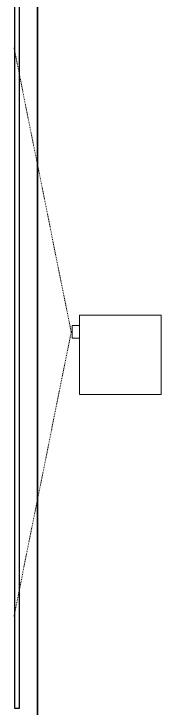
# Model space of a CAD drawing. Header units: millimetres. Extents: x -64292 to 329, y -3854 to 56761.
# Drawn here: x -18408 to -17851, y 28563 to 31188 of the extents above; entities that cross this region are included whole.
import ezdxf

# ---------------------------------------------------------------- set-up
doc = ezdxf.new("R2010")
doc.units = ezdxf.units.MM
doc.header["$MEASUREMENT"] = 0
doc.linetypes.add('Dash', pattern=[6.35, 3.175, -3.175])
doc.layers.add('E-ELEC-EQPM', color=71, linetype='Continuous', lineweight=13)
doc.layers.add('Q-CASE', color=31, linetype='Continuous', lineweight=13)

# ---------------------------------------------------------------- blocks, each defined once
blk = doc.blocks.new('FFE_PRO-001_Projector_Ceiling mounted - PRO-001-8110640-GA PLAN - LEVEL 11')
at = {"layer": 'E-ELEC-EQPM'}
for p, q in [((-150, -148.7), (-150, 160.1)), ((-150, 160.1), (150, 160.1)), ((150, 160.1), (150, -148.7)), ((150, -148.7), (-150, -148.7)), ((-110.9, -176.1), (-110.9, -148.7)), ((-62.9, -148.7), (-62.9, -176.1)), ((-62.9, -176.1), (-110.9, -176.1))]:
    blk.add_line(p, q, dxfattribs=at)
at = {"layer": 'E-ELEC-EQPM', "linetype": 'Dash'}
for q in [(-1163.4, -396.6), (990.6, -396.6)]:
    blk.add_line((-86.4, -179.8), q, dxfattribs=at)
blk = doc.blocks.new('BVN_Joinery_Core Wall 3_ JO-N-08 _White Board_ - BVN_Joinery_Core Wall 3_ JO-N-08 _White Board_-9767110-GA PLAN - LEVEL 11')
at = {"layer": 'Q-CASE', "lineweight": 30}
for p, q in [((-219.3, 12.7), (-2931.3, 12.7)), ((-2931.3, 12.7), (-2931.3, -7.3)), ((-2931.3, -7.3), (-219.3, -7.3))]:
    blk.add_line(p, q, dxfattribs=at)
at = {"layer": 'Q-CASE'}
for p, q in [((-5652.3, -73.2), (-216.3, -73.2)), ((-5652.3, -76.2), (-216.3, -76.2))]:
    blk.add_line(p, q, dxfattribs=at)

msp = doc.modelspace()

# ---------------------------------------------------------------- block references
at = {"layer": 'E-ELEC-EQPM', "rotation": 270}
msp.add_blockref('FFE_PRO-001_Projector_Ceiling mounted - PRO-001-8110640-GA PLAN - LEVEL 11', (-18011, 29898.9), dxfattribs=at)
at = {"layer": 'Q-CASE', "rotation": 89.9999999999999}
msp.add_blockref('BVN_Joinery_Core Wall 3_ JO-N-08 _White Board_ - BVN_Joinery_Core Wall 3_ JO-N-08 _White Board_-9767110-GA PLAN - LEVEL 11', (-18393.1, 31494.8), dxfattribs=at)

doc.saveas('drawing.dxf')
